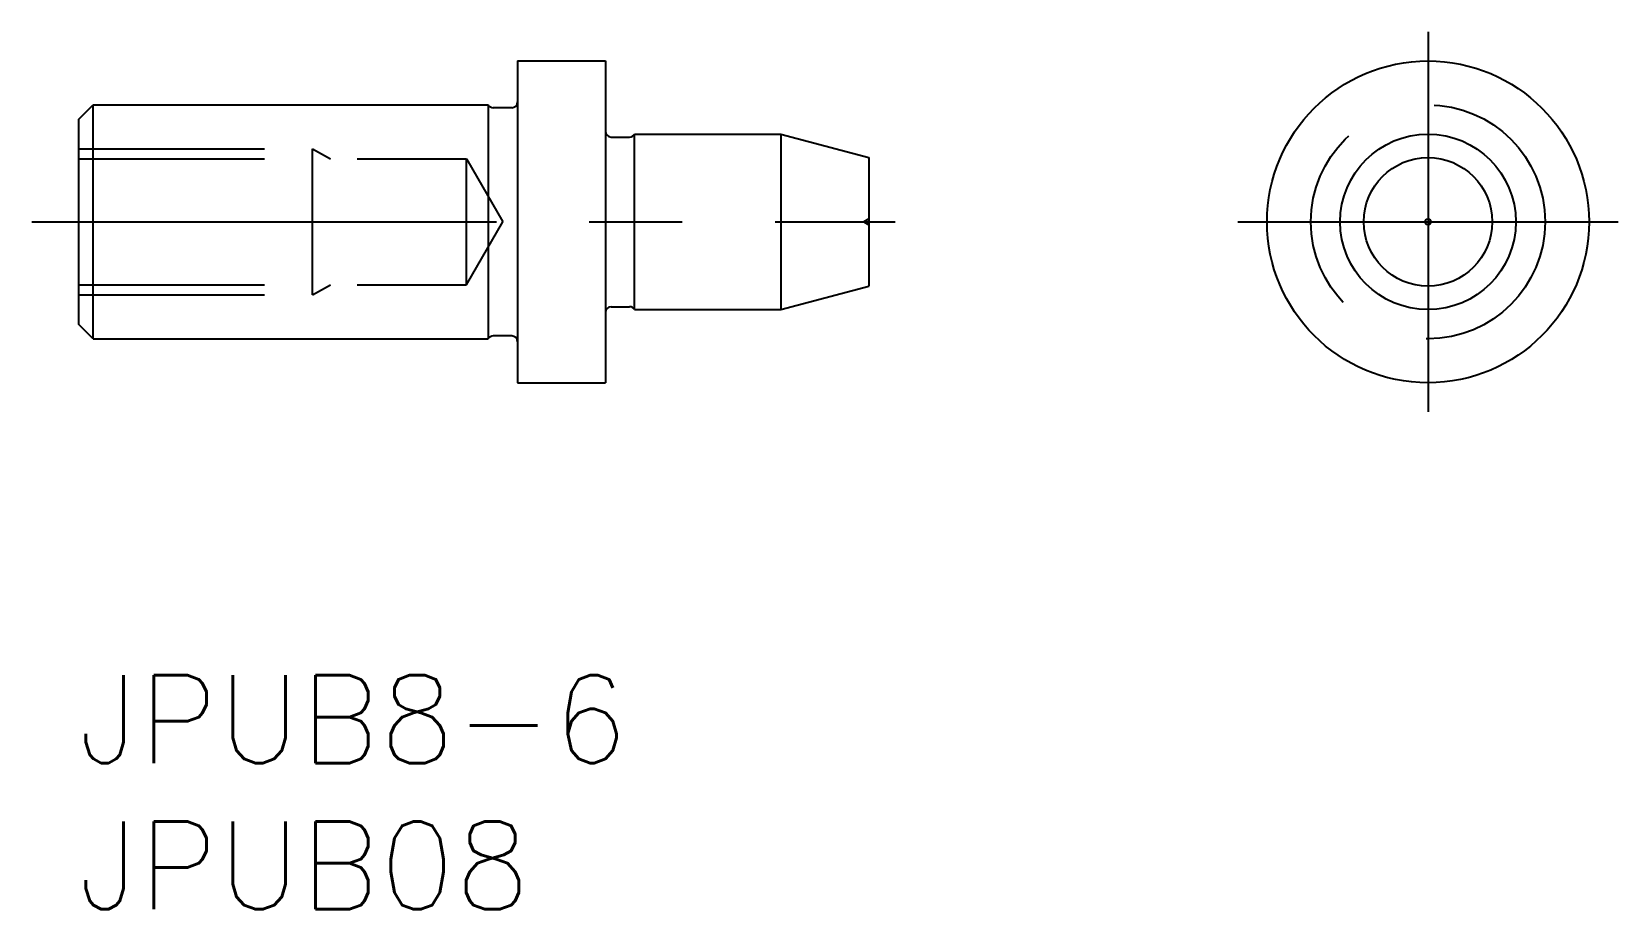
# Model space of a CAD drawing. Extents: x -1.6 to 52.6, y -8 to 22.
import ezdxf

# ---------------------------------------------------------------- set-up
doc = ezdxf.new("R2010")
doc.units = 0
doc.header["$LTSCALE"] = 0.5
doc.linetypes.add('CENTER', pattern=[50.8, 31.75, -6.35, 6.35, -6.35])
doc.linetypes.add('DASHED', pattern=[19.05, 12.7, -6.35])
for name, color, linetype in [('MSM_CENTER', 1, 'CENTER'), ('MSM_CONTINUOUS', 7, 'CONTINUOUS'), ('MSM_DASHED', 4, 'DASHED'), ('MSM_PART_NUMBER', 7, 'CONTINUOUS')]:
    doc.layers.add(name, color=color, linetype=linetype)
doc.styles.get("Standard").update_dxf_attribs({"font": 'txt.shx', "height": 1.5, "bigfont": 'bigfont.shx'})

# ---------------------------------------------------------------- blocks, each defined once
blk = doc.blocks.new('*U10')
at = {"layer": 'MSM_PART_NUMBER'}
blk.add_text('JPUB8-6', height=3, dxfattribs=at).set_placement((0, -3))
blk = doc.blocks.new('*U11')
at = {"layer": 'MSM_PART_NUMBER'}
blk.add_text('JPUB08', height=3, dxfattribs=at).set_placement((0, -8))

msp = doc.modelspace()

# ---------------------------------------------------------------- linework, layer by layer
at = {"layer": 'MSM_CENTER'}
for p, q in [((46.106, 22), (46.106, 9)), ((-1.597, 15.5), (27.899, 15.5)), ((39.606, 15.5), (52.606, 15.5))]:
    msp.add_line(p, q, dxfattribs=at)
at = {"layer": 'MSM_CONTINUOUS'}
for p, q in [((15, 21), (18, 21)), ((15, 21), (15, 10)), ((18, 21), (18, 10)), ((0, 19), (0.5, 19.5)), ((0, 19), (0, 12)), ((0.5, 19.5), (14, 19.5)), ((0.5, 11.5), (0.5, 19.5)), ((14, 19.5), (14, 11.5)), ((14.8, 19.4), (14.173, 19.4)), ((19, 12.5), (19, 18.5)), ((19, 18.5), (24, 18.5)), ((24, 18.5), (24, 12.5)), ((24, 18.5), (27, 17.696)), ((15, 18.25), (15, 18.25)), ((18.2, 18.4), (18.827, 18.4)), ((27, 17.696), (27, 13.304)), ((24, 12.5), (27, 13.304)), ((18.2, 12.6), (18.827, 12.6)), ((19, 12.5), (24, 12.5)), ((0.5, 11.5), (0, 12)), ((0.5, 11.5), (14, 11.5)), ((14.8, 11.6), (14.173, 11.6)), ((15, 10), (18, 10))]:
    msp.add_line(p, q, dxfattribs=at)
for radius in [5.5, 3, 2.196, 0.1]:
    msp.add_circle((46.106, 15.5), radius, dxfattribs=at)
for centre, start, end in [((14.8, 19.6), 270, 0), ((14.173, 19.6), 210, 270), ((18.2, 18.6), 180, 270), ((18.827, 18.6), 270, 330), ((18.2, 12.4), 90, 180), ((18.827, 12.4), 30, 90), ((14.173, 11.4), 90, 150), ((14.8, 11.4), 0, 90)]:
    msp.add_arc(centre, 0.2, start, end, dxfattribs=at)
at = {"layer": 'MSM_DASHED'}
for p, q in [((0, 18), (8, 18)), ((8, 13), (8, 18)), ((8, 18), (8.606, 17.65)), ((0, 17.65), (13.259, 17.65)), ((13.259, 13.35), (13.259, 17.65)), ((13.259, 17.65), (14.5, 15.5)), ((13.259, 13.35), (14.5, 15.5)), ((27, 15.6), (26.827, 15.5)), ((26.827, 15.5), (27, 15.4)), ((0, 13.35), (13.259, 13.35)), ((8, 13), (8.606, 13.35)), ((0, 13), (8, 13))]:
    msp.add_line(p, q, dxfattribs=at)
msp.add_circle((46.106, 15.5), 4, dxfattribs=at)

# ---------------------------------------------------------------- block references
at = {"layer": 'MSM_CONTINUOUS'}
for name in ['*U10', '*U11']:
    msp.add_blockref(name, (0, 0), dxfattribs=at)

doc.saveas('drawing.dxf')
